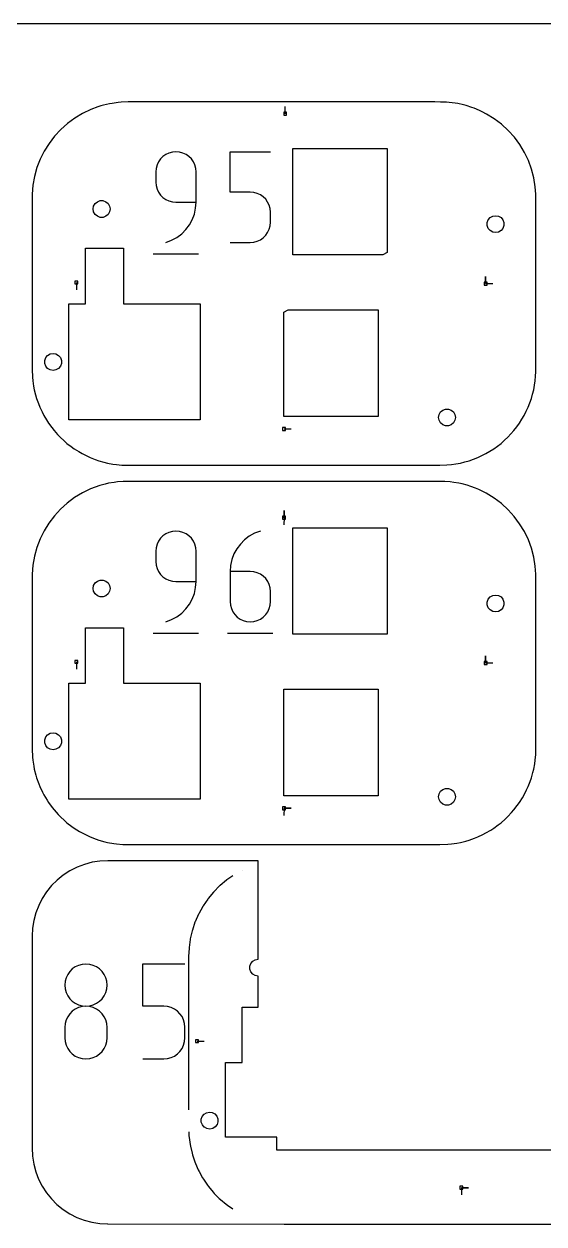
# Model space of a CAD drawing. Extents: x 0 to 570, y 0 to 470.
# Drawn here: x 178.3 to 281.2, y 232.2 to 470 of the extents above; entities that cross this region are included whole.
import ezdxf

# ---------------------------------------------------------------- set-up
doc = ezdxf.new("R2010")
doc.units = 0

msp = doc.modelspace()

# ---------------------------------------------------------------- linework, layer by layer
at = {"layer": 'annotation', "color": 1}
for p, q in [((229.961077, 452.215645), (229.961077, 453.644395)), ((204.891498, 442.69136), (204.596083, 442.069276)), ((205.285381, 443.248789), (204.891498, 442.69136)), ((205.766368, 443.730247), (205.285381, 443.248789)), ((206.323094, 444.124416), (205.766368, 443.730247)), ((206.944197, 444.419978), (206.323094, 444.124416)), ((207.61831, 444.605615), (206.944197, 444.419978)), ((208.33407, 444.670009), (207.61831, 444.605615)), ((209.051314, 444.605615), (208.33407, 444.670009)), ((208.33407, 444.670009), (208.33407, 444.670009)), ((209.726215, 444.419978), (209.051314, 444.605615)), ((210.347549, 444.124416), (209.726215, 444.419978)), ((210.90409, 443.730247), (210.347549, 444.124416)), ((211.384614, 443.248789), (210.90409, 443.730247)), ((211.777894, 442.69136), (211.384614, 443.248789)), ((212.072707, 442.069276), (211.777894, 442.69136)), ((219.057687, 436.672697), (219.057687, 444.670009)), ((219.057687, 444.670009), (227.033601, 444.670009)), ((204.4105, 441.393858), (204.346114, 440.676421)), ((204.346114, 440.676421), (204.346114, 438.679627)), ((204.596083, 442.069276), (204.4105, 441.393858)), ((212.257826, 441.393858), (212.072707, 442.069276)), ((212.322027, 440.676421), (212.257826, 441.393858)), ((212.322027, 434.687165), (212.322027, 440.676421)), ((212.322027, 440.676421), (212.322027, 440.676421)), ((204.346114, 438.679627), (204.346114, 438.679627)), ((204.346114, 438.679627), (204.4105, 437.962229)), ((204.4105, 437.962229), (204.596083, 437.286914)), ((204.596083, 437.286914), (204.891498, 436.66498)), ((204.891498, 436.66498), (205.285381, 436.107728)), ((205.285381, 436.107728), (205.766368, 435.626457)), ((205.766368, 435.626457), (206.323094, 435.232466)), ((206.323094, 435.232466), (206.944197, 434.937054)), ((223.045644, 436.672697), (219.057687, 436.672697)), ((223.761701, 436.608689), (223.045644, 436.672697)), ((224.435972, 436.424088), (223.761701, 436.608689)), ((225.057121, 436.130024), (224.435972, 436.424088)), ((225.61381, 435.737632), (225.057121, 436.130024)), ((226.094704, 435.258043), (225.61381, 435.737632)), ((226.488467, 434.70239), (226.094704, 435.258043)), ((206.944197, 434.937054), (207.61831, 434.751521)), ((207.61831, 434.751521), (208.33407, 434.687165)), ((208.33407, 434.687165), (212.322027, 434.687165)), ((211.976059, 432.312497), (212.233732, 433.476329)), ((212.233732, 433.476329), (212.322027, 434.687165)), ((226.783761, 434.081806), (226.488467, 434.70239)), ((226.969252, 433.407422), (226.783761, 434.081806)), ((227.033601, 432.690371), (226.969252, 433.407422)), ((210.995846, 430.184392), (211.559824, 431.210305)), ((211.559824, 431.210305), (211.976059, 432.312497)), ((226.969214, 429.986315), (227.033601, 430.703714)), ((227.033601, 430.703714), (227.033601, 432.690371)), ((227.033601, 432.690371), (227.033601, 432.690371)), ((208.525621, 427.710677), (209.467927, 428.419941)), ((209.467927, 428.419941), (210.294941, 429.249392)), ((210.294941, 429.249392), (210.995846, 430.184392)), ((225.613347, 427.650544), (226.094334, 428.131815)), ((226.094334, 428.131815), (226.488217, 428.689067)), ((226.488217, 428.689067), (226.783632, 429.311)), ((226.783632, 429.311), (226.969214, 429.986315)), ((206.338403, 426.711252), (207.478841, 427.136235)), ((206.338403, 426.711252), (206.338403, 426.711252)), ((207.478841, 427.136235), (208.525621, 427.710677)), ((219.057687, 426.711252), (223.045644, 426.711252)), ((223.045644, 426.711252), (223.761404, 426.775607)), ((223.045644, 426.711252), (223.045644, 426.711252)), ((223.761404, 426.775607), (224.435518, 426.961141)), ((224.435518, 426.961141), (225.05662, 427.256553)), ((225.05662, 427.256553), (225.613347, 427.650544)), ((203.84776, 424.466407), (212.827138, 424.466407)), ((188.627968, 418.780637), (188.627968, 417.351887)), ((269.62731, 418.542512), (269.62731, 419.971262)), ((269.62731, 418.542512), (269.62731, 419.971262)), ((269.62731, 419.971262), (269.62731, 418.542512)), ((269.62731, 418.542512), (271.05606, 418.542512)), ((229.722952, 389.742511), (231.151702, 389.742511)), ((229.722952, 372.167511), (229.722952, 373.59626)), ((229.722952, 372.167511), (229.722952, 373.59626)), ((229.722952, 373.59626), (229.722952, 372.167511)), ((229.722952, 372.167511), (229.722951, 370.738761)), ((206.323094, 368.949414), (205.766368, 368.555245)), ((206.944197, 369.244976), (206.323094, 368.949414)), ((207.61831, 369.430613), (206.944197, 369.244976)), ((208.33407, 369.495007), (207.61831, 369.430613)), ((209.051314, 369.430613), (208.33407, 369.495007)), ((208.33407, 369.495007), (208.33407, 369.495007)), ((209.726215, 369.244976), (209.051314, 369.430613)), ((210.347549, 368.949414), (209.726215, 369.244976)), ((210.90409, 368.555245), (210.347549, 368.949414)), ((223.90562, 369.066657), (222.857273, 368.489507)), ((225.048069, 369.495007), (223.90562, 369.066657)), ((225.048069, 369.495007), (225.048069, 369.495007)), ((204.596083, 366.894274), (204.4105, 366.218855)), ((204.891498, 367.516357), (204.596083, 366.894274)), ((205.285381, 368.073787), (204.891498, 367.516357)), ((205.766368, 368.555245), (205.285381, 368.073787)), ((211.384614, 368.073787), (210.90409, 368.555245)), ((211.777894, 367.516357), (211.384614, 368.073787)), ((212.072707, 366.894274), (211.777894, 367.516357)), ((212.257826, 366.218855), (212.072707, 366.894274)), ((221.085932, 366.946646), (220.384462, 366.009855)), ((221.91379, 367.778017), (221.085932, 366.946646)), ((222.857273, 368.489507), (221.91379, 367.778017)), ((204.4105, 366.218855), (204.346114, 365.501419)), ((204.346114, 365.501419), (204.346114, 363.504625)), ((212.322027, 365.501419), (212.257826, 366.218855)), ((212.322027, 359.512163), (212.322027, 365.501419)), ((212.322027, 365.501419), (212.322027, 365.501419)), ((219.40373, 363.877854), (219.145992, 362.711564)), ((219.82014, 364.982105), (219.40373, 363.877854)), ((220.384462, 366.009855), (219.82014, 364.982105)), ((204.346114, 363.504625), (204.346114, 363.504625)), ((204.346114, 363.504625), (204.4105, 362.787227)), ((204.4105, 362.787227), (204.596083, 362.111911)), ((204.596083, 362.111911), (204.891498, 361.489978)), ((204.891498, 361.489978), (205.285381, 360.932726)), ((219.145992, 362.711564), (219.057687, 361.497695)), ((219.057687, 361.497695), (219.057687, 355.528711)), ((223.045644, 361.497695), (219.057687, 361.497695)), ((223.762888, 361.433687), (223.045644, 361.497695)), ((205.285381, 360.932726), (205.766368, 360.451455)), ((205.766368, 360.451455), (206.323094, 360.057464)), ((206.323094, 360.057464), (206.944197, 359.762052)), ((206.944197, 359.762052), (207.61831, 359.576519)), ((207.61831, 359.576519), (208.33407, 359.512163)), ((208.33407, 359.512163), (212.322027, 359.512163)), ((212.233732, 358.301326), (212.322027, 359.512163)), ((224.437789, 361.249085), (223.762888, 361.433687)), ((225.059123, 360.955022), (224.437789, 361.249085)), ((225.615664, 360.56263), (225.059123, 360.955022)), ((226.096187, 360.083041), (225.615664, 360.56263)), ((226.489468, 359.527388), (226.096187, 360.083041)), ((226.784281, 358.906804), (226.489468, 359.527388)), ((211.559824, 356.035303), (211.976059, 357.137494)), ((211.976059, 357.137494), (212.233732, 358.301326)), ((226.9694, 358.23242), (226.784281, 358.906804)), ((227.033601, 357.515369), (226.9694, 358.23242)), ((227.033601, 355.528711), (227.033601, 357.515369)), ((227.033601, 357.515369), (227.033601, 357.515369)), ((210.294941, 354.074389), (210.995846, 355.00939)), ((210.995846, 355.00939), (211.559824, 356.035303)), ((219.057687, 355.528711), (219.057687, 355.528711)), ((219.057687, 355.528711), (219.122074, 354.811313)), ((219.122074, 354.811313), (219.307656, 354.135998)), ((226.784281, 354.135998), (226.9694, 354.811313)), ((226.9694, 354.811313), (227.033601, 355.528711)), ((206.338403, 351.53625), (207.478841, 351.961233)), ((207.478841, 351.961233), (208.525621, 352.535675)), ((208.525621, 352.535675), (209.467927, 353.244939)), ((209.467927, 353.244939), (210.294941, 354.074389)), ((219.307656, 354.135998), (219.603071, 353.514065)), ((219.603071, 353.514065), (219.996954, 352.956813)), ((219.996954, 352.956813), (220.477941, 352.475542)), ((220.477941, 352.475542), (221.034668, 352.08155)), ((221.034668, 352.08155), (221.65577, 351.786138)), ((224.437789, 351.786138), (225.059123, 352.08155)), ((225.059123, 352.08155), (225.615664, 352.475542)), ((225.615664, 352.475542), (226.096187, 352.956813)), ((226.096187, 352.956813), (226.489468, 353.514065)), ((226.489468, 353.514065), (226.784281, 354.135998)), ((206.338403, 351.53625), (206.338403, 351.53625)), ((221.65577, 351.786138), (222.329884, 351.600605)), ((222.329884, 351.600605), (223.045644, 351.53625)), ((223.045644, 351.53625), (223.762888, 351.600605)), ((223.045644, 351.53625), (223.045644, 351.53625)), ((223.762888, 351.600605), (224.437789, 351.786138)), ((203.84776, 349.291405), (212.827138, 349.291405)), ((218.558207, 349.291405), (227.537586, 349.291405)), ((188.627968, 343.605635), (188.627968, 342.176885)), ((269.62731, 343.36751), (269.62731, 344.79626)), ((269.62731, 343.36751), (269.62731, 344.79626)), ((269.62731, 344.79626), (269.62731, 343.36751)), ((269.62731, 343.36751), (271.05606, 343.36751)), ((229.722952, 314.567509), (229.722951, 313.138759)), ((229.722952, 314.567509), (231.151702, 314.567509)), ((229.722952, 314.567509), (231.151702, 314.567509)), ((231.151702, 314.567509), (229.722952, 314.567509)), ((221.605587, 302.303204), (221.605587, 302.303204)), ((218.331562, 300.307508), (217.068593, 299.255717)), ((218.421309, 300.374698), (218.331562, 300.307508)), ((219.611239, 301.192508), (218.421309, 300.374698)), ((215.749534, 297.933689), (214.700896, 296.668123)), ((215.824811, 298.016608), (215.749534, 297.933689)), ((216.985579, 299.180317), (215.824811, 298.016608)), ((217.068593, 299.255717), (216.985579, 299.180317)), ((213.647764, 295.126001), (212.849255, 293.689383)), ((213.706061, 295.221618), (213.647764, 295.126001)), ((214.633752, 296.578428), (213.706061, 295.221618)), ((214.700896, 296.668123), (214.633752, 296.578428)), ((212.800209, 293.588668), (212.137274, 292.08458)), ((212.849255, 293.689383), (212.800209, 293.588668)), ((211.547706, 290.312606), (211.171924, 288.712593)), ((211.576579, 290.420803), (211.547706, 290.312606)), ((212.098125, 291.979621), (211.576579, 290.420803)), ((212.137274, 292.08458), (212.098125, 291.979621)), ((211.153397, 288.602087), (210.926608, 286.974067)), ((211.171924, 288.712593), (211.153397, 288.602087)), ((210.918693, 286.862487), (210.842922, 285.220505)), ((210.926608, 286.974067), (210.918693, 286.862487)), ((188.401824, 283.143567), (187.818083, 282.730843)), ((189.053157, 283.453183), (188.401824, 283.143567)), ((189.760194, 283.647728), (189.053157, 283.453183)), ((190.511047, 283.715235), (189.760194, 283.647728)), ((191.261901, 283.647728), (190.511047, 283.715235)), ((190.511047, 283.715235), (190.511047, 283.715235)), ((191.968937, 283.453183), (191.261901, 283.647728)), ((192.62027, 283.143567), (191.968937, 283.453183)), ((193.204012, 282.730843), (192.62027, 283.143567)), ((201.75459, 275.352327), (201.75459, 283.738263)), ((201.75459, 283.738263), (210.118088, 283.738263)), ((210.842499, 285.192593), (210.842474, 284.468924)), ((210.842474, 284.468924), (210.842484, 254.840205)), ((210.842922, 285.220505), (210.842499, 285.192593)), ((186.591278, 280.993678), (186.396774, 280.288175)), ((186.900922, 281.643933), (186.591278, 280.993678)), ((187.31382, 282.226977), (186.900922, 281.643933)), ((187.818083, 282.730843), (187.31382, 282.226977)), ((193.708275, 282.226977), (193.204012, 282.730843)), ((194.121172, 281.643933), (193.708275, 282.226977)), ((194.430816, 280.993678), (194.121172, 281.643933)), ((194.62532, 280.288175), (194.430816, 280.993678)), ((186.396774, 280.288175), (186.329298, 279.53939)), ((186.329298, 279.53939), (186.329298, 279.53939)), ((186.329298, 279.53939), (186.396813, 278.78709)), ((186.396813, 278.78709), (186.591414, 278.07885)), ((194.43068, 278.07885), (194.625281, 278.78709)), ((194.625281, 278.78709), (194.692796, 279.53939)), ((194.692796, 279.53939), (194.62532, 280.288175)), ((194.692796, 279.53939), (194.692796, 279.53939)), ((186.591414, 278.07885), (186.901185, 277.426537)), ((186.901185, 277.426537), (187.314208, 276.842019)), ((187.314208, 276.842019), (187.818569, 276.337165)), ((187.818569, 276.337165), (188.402349, 275.923842)), ((188.402349, 275.923842), (189.053633, 275.613917)), ((191.968461, 275.613917), (192.619745, 275.923842)), ((192.619745, 275.923842), (193.203526, 276.337165)), ((193.203526, 276.337165), (193.707886, 276.842019)), ((193.707886, 276.842019), (194.120909, 277.426537)), ((194.120909, 277.426537), (194.43068, 278.07885)), ((187.31382, 273.861656), (186.900922, 273.277286)), ((187.818083, 274.366412), (187.31382, 273.861656)), ((188.401824, 274.779675), (187.818083, 274.366412)), ((189.053157, 275.089569), (188.401824, 274.779675)), ((189.760194, 275.284215), (189.053157, 275.089569)), ((189.053633, 275.613917), (189.760505, 275.41926)), ((190.511047, 275.351736), (189.760194, 275.284215)), ((189.760505, 275.41926), (190.511047, 275.351736)), ((190.511047, 275.351736), (191.26159, 275.41926)), ((191.261901, 275.284254), (190.511047, 275.351736)), ((190.511047, 275.351736), (190.511047, 275.351736)), ((190.511047, 275.351736), (190.511047, 275.351736)), ((191.26159, 275.41926), (191.968461, 275.613917)), ((191.968937, 275.089705), (191.261901, 275.284254)), ((192.62027, 274.779937), (191.968937, 275.089705)), ((193.204012, 274.3668), (192.62027, 274.779937)), ((193.708275, 273.862142), (193.204012, 274.3668)), ((194.121172, 273.277811), (193.708275, 273.862142)), ((205.936339, 275.352327), (201.75459, 275.352327)), ((206.687193, 275.285209), (205.936339, 275.352327)), ((207.39423, 275.091636), (206.687193, 275.285209)), ((208.045562, 274.783283), (207.39423, 275.091636)), ((208.629304, 274.371823), (208.045562, 274.783283)), ((209.133567, 273.868929), (208.629304, 274.371823)), ((209.546464, 273.286274), (209.133567, 273.868929)), ((186.396774, 271.917212), (186.329298, 271.165264)), ((186.329298, 271.165264), (186.329298, 269.082065)), ((186.591278, 272.625179), (186.396774, 271.917212)), ((186.900922, 273.277286), (186.591278, 272.625179)), ((194.430816, 272.625655), (194.121172, 273.277811)), ((194.62532, 271.917523), (194.430816, 272.625655)), ((194.692796, 271.165264), (194.62532, 271.917523)), ((194.692796, 269.082065), (194.692796, 271.165264)), ((194.692796, 271.165264), (194.692796, 271.165264)), ((209.856108, 272.635533), (209.546464, 273.286274)), ((210.050612, 271.928378), (209.856108, 272.635533)), ((210.118088, 271.176483), (210.050612, 271.928378)), ((210.118088, 269.093284), (210.118088, 271.176483)), ((210.118088, 271.176483), (210.118088, 271.176483)), ((186.329298, 269.082065), (186.329298, 269.082065)), ((186.329298, 269.082065), (186.396813, 268.33017)), ((194.625281, 268.33017), (194.692796, 269.082065)), ((210.050573, 268.341025), (210.118088, 269.093284)), ((186.396813, 268.33017), (186.591414, 267.623015)), ((186.591414, 267.623015), (186.901185, 266.972274)), ((186.901185, 266.972274), (187.314208, 266.389619)), ((187.314208, 266.389619), (187.818569, 265.886725)), ((193.203526, 265.886725), (193.707886, 266.389619)), ((193.707886, 266.389619), (194.120909, 266.972274)), ((194.120909, 266.972274), (194.43068, 267.623015)), ((194.43068, 267.623015), (194.625281, 268.33017)), ((208.628818, 265.891748), (209.133178, 266.396406)), ((209.133178, 266.396406), (209.546202, 266.980737)), ((209.546202, 266.980737), (209.855972, 267.632893)), ((209.855972, 267.632893), (210.050573, 268.341025)), ((212.509376, 268.430633), (213.938126, 268.430632)), ((187.818569, 265.886725), (188.402349, 265.475265)), ((188.402349, 265.475265), (189.053633, 265.166912)), ((189.053633, 265.166912), (189.760505, 264.973339)), ((189.760505, 264.973339), (190.511047, 264.906221)), ((190.511047, 264.906221), (191.26159, 264.973339)), ((190.511047, 264.906221), (190.511047, 264.906221)), ((191.26159, 264.973339), (191.968461, 265.166912)), ((191.968461, 265.166912), (192.619745, 265.475265)), ((192.619745, 265.475265), (193.203526, 265.886725)), ((201.75459, 264.906812), (205.936339, 264.906812)), ((205.936339, 264.906812), (206.686882, 264.974294)), ((205.936339, 264.906812), (205.936339, 264.906812)), ((206.686882, 264.974294), (207.393753, 265.168843)), ((207.393753, 265.168843), (208.045038, 265.478611)), ((208.045038, 265.478611), (208.628818, 265.891748)), ((210.872405, 250.480643), (210.908732, 249.694558)), ((210.908732, 249.694558), (210.934107, 249.340889)), ((210.934107, 249.340889), (211.128931, 247.94361)), ((211.128931, 247.94361), (211.187779, 247.59384)), ((211.187779, 247.59384), (211.51068, 246.220636)), ((211.51068, 246.220636), (211.602479, 245.878121)), ((211.602479, 245.878121), (212.050916, 244.540315)), ((212.050916, 244.540315), (212.174786, 244.208126)), ((212.174786, 244.208126), (212.744551, 242.917656)), ((212.744551, 242.917656), (212.899509, 242.598657)), ((212.899509, 242.598657), (213.585957, 241.366224)), ((213.585957, 241.366224), (213.770593, 241.063228)), ((213.770593, 241.063228), (214.567922, 239.899513)), ((214.567922, 239.899513), (214.780456, 239.615455)), ((214.780456, 239.615455), (215.681594, 238.530142)), ((215.681594, 238.530142), (215.920153, 238.267753)), ((215.920153, 238.267753), (216.917855, 237.270251)), ((264.842506, 239.392507), (266.271256, 239.392507)), ((264.842506, 239.392507), (266.271256, 239.392507)), ((266.271256, 239.392507), (264.842506, 239.392507)), ((264.842506, 239.392507), (264.842506, 237.963757)), ((216.917855, 237.270251), (217.180269, 237.031648)), ((217.180269, 237.031648), (218.265619, 236.130433)), ((218.265619, 236.130433), (218.549386, 235.917896)), ((218.549386, 235.917896), (219.608379, 235.192507))]:
    msp.add_line(p, q, dxfattribs=at)
at = {"layer": 'boundary', "color": 5}
for p, q in [((195.727019, 454.27592), (195.159742, 454.180528)), ((196.920738, 454.443681), (195.727019, 454.27592)), ((197.494514, 454.484718), (196.920738, 454.443681)), ((198.84251, 454.542513), (197.494514, 454.484718)), ((205.341691, 454.542513), (198.84251, 454.542513)), ((250.742744, 454.542513), (205.341691, 454.542513)), ((259.571523, 454.542513), (250.742744, 454.542513)), ((260.734877, 454.540948), (259.571523, 454.542513)), ((261.905013, 454.490045), (260.734877, 454.540948)), ((262.429445, 454.452537), (261.905013, 454.490045)), ((263.590746, 454.300217), (262.429445, 454.452537)), ((264.109238, 454.213028), (263.590746, 454.300217)), ((265.25292, 453.960441), (264.109238, 454.213028)), ((189.854886, 452.28017), (188.31381, 451.355816)), ((191.476446, 453.054768), (189.854886, 452.28017)), ((192.84088, 453.563677), (191.476446, 453.054768)), ((193.431143, 453.75366), (192.84088, 453.563677)), ((193.986784, 453.902543), (193.431143, 453.75366)), ((195.159742, 454.180528), (193.986784, 453.902543)), ((265.760778, 453.824362), (265.25292, 453.960441)), ((266.878207, 453.473411), (265.760778, 453.824362)), ((267.370826, 453.289673), (266.878207, 453.473411)), ((268.453555, 452.843015), (267.370826, 453.289673)), ((268.926479, 452.613282), (268.453555, 452.843015)), ((269.812458, 452.159988), (268.926479, 452.613282)), ((271.348638, 451.210603), (269.812458, 452.159988)), ((186.867011, 450.289986), (185.527426, 449.092221)), ((188.31381, 451.355816), (186.867011, 450.289986)), ((272.787737, 450.119652), (271.348638, 451.210603)), ((274.116753, 448.896985), (272.787737, 450.119652)), ((184.307056, 447.773258), (183.21681, 446.344899)), ((185.527426, 449.092221), (184.307056, 447.773258)), ((275.323685, 447.553658), (274.116753, 448.896985)), ((276.397628, 446.1018), (275.323685, 447.553658)), ((182.266445, 444.819947), (181.464462, 443.212041)), ((183.21681, 446.344899), (182.266445, 444.819947)), ((277.328871, 444.55454), (276.397628, 446.1018)), ((181.464462, 443.212041), (180.818024, 441.535591)), ((278.109005, 442.925839), (277.328871, 444.55454)), ((278.730973, 441.230427), (278.109005, 442.925839)), ((180.818024, 441.535591), (180.332925, 439.805597)), ((279.18916, 439.483612), (278.730973, 441.230427)), ((180.013491, 438.037558), (179.862569, 436.247294)), ((180.332925, 439.805597), (180.013491, 438.037558)), ((279.479431, 437.701186), (279.18916, 439.483612)), ((279.581199, 436.278288), (279.479431, 437.701186)), ((179.862569, 436.247294), (179.842504, 435.542513)), ((179.842504, 435.542513), (179.842504, 426.134892)), ((279.603399, 435.542513), (279.581199, 436.278288)), ((279.603399, 421.583252), (279.603399, 435.542513)), ((179.842504, 426.134892), (179.842504, 405.826695)), ((279.598019, 401.090357), (279.603399, 421.583252)), ((179.842504, 405.826695), (179.842504, 402.956219)), ((179.842504, 402.956219), (179.842504, 401.542512)), ((179.842504, 401.542512), (179.923149, 400.038153)), ((179.923149, 400.038153), (179.976883, 399.28685)), ((279.469029, 399.28685), (279.53361, 400.189801)), ((279.53361, 400.189801), (279.598019, 401.090357)), ((179.976883, 399.28685), (180.151814, 398.246564)), ((180.151814, 398.246564), (180.276719, 397.50377)), ((180.276719, 397.50377), (180.549743, 396.484824)), ((278.935513, 396.631679), (279.169187, 397.503771)), ((279.169187, 397.503771), (279.319307, 398.396495)), ((279.319307, 398.396495), (279.469029, 399.28685)), ((180.549743, 396.484824), (180.74469, 395.757267)), ((180.74469, 395.757267), (181.11334, 394.768888)), ((181.11334, 394.768888), (181.376567, 394.063157)), ((278.069348, 394.063157), (278.385702, 394.911338)), ((278.385702, 394.911338), (278.701217, 395.757267)), ((278.701217, 395.757267), (278.935513, 396.631679)), ((181.376567, 394.063157), (181.837495, 393.114297)), ((181.837495, 393.114297), (182.166611, 392.436783)), ((182.166611, 392.436783), (182.715648, 391.536031)), ((276.809394, 391.665851), (277.279301, 392.436783)), ((277.279301, 392.436783), (277.67485, 393.251051)), ((277.67485, 393.251051), (278.069348, 394.063157)), ((182.715648, 391.536031), (183.107675, 390.892867)), ((183.107675, 390.892867), (183.739847, 390.048384)), ((183.739847, 390.048384), (184.191236, 389.445399)), ((275.25467, 389.445399), (275.797173, 390.170095)), ((275.797173, 390.170095), (276.338237, 390.892867)), ((276.338237, 390.892867), (276.809394, 391.665851)), ((184.191236, 389.445399), (184.900817, 388.664832)), ((184.900817, 388.664832), (185.407477, 388.107484)), ((185.407477, 388.107484), (186.188048, 387.3979)), ((273.370357, 387.500169), (274.038423, 388.107484)), ((274.038423, 388.107484), (274.647355, 388.777331)), ((274.647355, 388.777331), (275.25467, 389.445399)), ((186.188048, 387.3979), (186.745398, 386.891237)), ((186.745398, 386.891237), (187.58988, 386.259063)), ((187.58988, 386.259063), (188.192863, 385.807673)), ((188.192863, 385.807673), (189.093614, 385.258637)), ((189.093614, 385.258637), (189.736776, 384.866609)), ((269.709124, 384.866609), (270.482109, 385.337766)), ((270.482109, 385.337766), (271.253043, 385.807673)), ((271.253043, 385.807673), (271.97774, 386.350175)), ((271.97774, 386.350175), (272.700514, 386.891237)), ((272.700514, 386.891237), (273.370357, 387.500169)), ((189.736776, 384.866609), (190.685641, 384.405681)), ((190.685641, 384.405681), (191.363158, 384.076565)), ((191.363158, 384.076565), (192.351535, 383.707918)), ((192.351535, 383.707918), (193.057265, 383.444694)), ((193.057265, 383.444694), (194.076212, 383.17167)), ((194.076212, 383.17167), (194.80377, 382.976723)), ((194.80377, 382.976723), (195.844055, 382.80179)), ((263.751785, 382.827002), (264.642139, 382.976723)), ((264.642139, 382.976723), (265.516554, 383.211019)), ((265.516554, 383.211019), (266.388647, 383.444693)), ((266.388647, 383.444693), (267.236825, 383.761049)), ((267.236825, 383.761049), (268.082751, 384.076565)), ((268.082751, 384.076565), (268.897018, 384.472112)), ((268.897018, 384.472112), (269.709124, 384.866609)), ((195.844055, 382.80179), (196.586849, 382.676884)), ((196.586849, 382.676884), (197.639052, 382.601627)), ((197.639052, 382.601627), (198.390354, 382.547891)), ((198.390354, 382.547891), (217.341504, 382.542511)), ((217.341504, 382.542511), (231.873338, 382.542511)), ((231.873338, 382.542511), (257.426129, 382.542511)), ((257.426129, 382.542511), (260.603396, 382.542511)), ((260.603396, 382.542511), (261.958506, 382.612473)), ((261.958506, 382.612473), (262.85906, 382.676884)), ((262.85906, 382.676884), (263.751785, 382.827002)), ((193.272437, 378.530551), (191.428357, 377.860108)), ((194.333584, 378.814884), (193.272437, 378.530551)), ((195.008636, 378.974867), (194.333584, 378.814884)), ((196.092005, 379.157045), (195.008636, 378.974867)), ((196.779007, 379.253593), (196.092005, 379.157045)), ((197.874786, 379.331965), (196.779007, 379.253593)), ((198.84251, 379.367511), (197.874786, 379.331965)), ((211.25446, 379.367511), (198.84251, 379.367511)), ((241.771805, 379.367511), (211.25446, 379.367511)), ((258.632755, 379.367511), (241.771805, 379.367511)), ((260.854495, 379.364523), (258.632755, 379.367511)), ((261.588153, 379.332607), (260.854495, 379.364523)), ((262.589698, 379.260975), (261.588153, 379.332607)), ((263.317817, 379.165473), (262.589698, 379.260975)), ((264.308018, 378.998962), (263.317817, 379.165473)), ((265.02509, 378.840594), (264.308018, 378.998962)), ((265.994982, 378.580713), (265.02509, 378.840594)), ((266.695594, 378.360672), (265.994982, 378.580713)), ((267.636385, 378.009774), (266.695594, 378.360672)), ((188.26247, 376.147506), (186.815388, 375.07415)), ((189.80475, 377.078953), (188.26247, 376.147506)), ((191.428357, 377.860108), (189.80475, 377.078953)), ((268.31524, 377.729726), (267.636385, 378.009774)), ((269.218417, 377.290989), (268.31524, 377.729726)), ((269.773913, 377.00678), (269.218417, 377.290989)), ((271.312979, 376.060499), (269.773913, 377.00678)), ((272.755202, 374.972304), (271.312979, 376.060499)), ((185.476509, 373.868538), (184.257892, 372.54153)), ((186.815388, 375.07415), (185.476509, 373.868538)), ((274.087535, 373.752031), (272.755202, 374.972304)), ((275.297942, 372.410722), (274.087535, 373.752031)), ((183.170484, 371.105058), (182.224067, 369.57206)), ((184.257892, 372.54153), (183.170484, 371.105058)), ((276.375474, 370.960501), (275.297942, 372.410722)), ((182.224067, 369.57206), (181.427152, 367.956313)), ((277.310381, 369.414492), (276.375474, 370.960501)), ((278.094213, 367.786657), (277.310381, 369.414492)), ((180.786895, 366.272367), (180.309066, 364.535363)), ((181.427152, 367.956313), (180.786895, 366.272367)), ((278.719873, 366.091731), (278.094213, 367.786657)), ((180.309066, 364.535363), (179.997951, 362.760941)), ((279.18171, 364.345031), (278.719873, 366.091731)), ((279.475551, 362.562362), (279.18171, 364.345031)), ((179.997951, 362.760941), (179.856339, 360.965056)), ((279.587473, 360.997492), (279.475551, 362.562362)), ((179.856339, 360.965056), (179.842504, 360.367511)), ((179.842504, 360.367511), (179.842504, 349.995005)), ((279.603399, 360.367511), (279.587473, 360.997492)), ((279.603399, 345.015436), (279.603399, 360.367511)), ((179.842504, 349.995005), (179.842504, 331.091096)), ((279.598019, 325.915355), (279.603399, 345.015436)), ((179.842504, 331.091096), (179.842504, 327.926212)), ((179.842504, 327.926212), (179.842504, 326.36751)), ((179.842504, 326.36751), (179.935848, 324.685594)), ((279.547051, 325.202729), (279.598019, 325.915355)), ((179.935848, 324.685594), (179.976883, 324.111847)), ((179.976883, 324.111847), (180.181333, 322.896016)), ((279.350552, 323.407294), (279.469029, 324.111848)), ((279.469029, 324.111848), (279.547051, 325.202729)), ((180.181333, 322.896016), (180.276719, 322.328768)), ((180.276719, 322.328768), (180.595815, 321.137877)), ((180.595815, 321.137877), (180.74469, 320.582265)), ((278.701217, 320.582265), (278.984276, 321.638667)), ((278.984276, 321.638667), (279.169187, 322.328768)), ((279.169187, 322.328768), (279.350552, 323.407294)), ((180.74469, 320.582265), (181.175549, 319.427099)), ((181.175549, 319.427099), (181.376567, 318.888155)), ((181.376567, 318.888155), (181.915276, 317.779176)), ((277.757174, 318.245521), (278.069348, 318.888155)), ((278.069348, 318.888155), (278.451544, 319.912866)), ((278.451544, 319.912866), (278.701217, 320.582265)), ((181.915276, 317.779176), (182.166611, 317.261781)), ((182.166611, 317.261781), (182.808296, 316.209028)), ((276.338237, 315.717865), (276.907456, 316.651729)), ((276.907456, 316.651729), (277.279301, 317.261781)), ((277.279301, 317.261781), (277.757174, 318.245521)), ((182.808296, 316.209028), (183.107675, 315.717865)), ((183.107675, 315.717865), (183.846525, 314.730877)), ((183.846525, 314.730877), (184.191236, 314.270397)), ((184.191236, 314.270397), (185.020557, 313.35811)), ((274.774091, 313.741743), (275.25467, 314.270397)), ((275.25467, 314.270397), (275.910084, 315.145923)), ((275.910084, 315.145923), (276.338237, 315.717865)), ((185.020557, 313.35811), (185.407477, 312.932482)), ((185.407477, 312.932482), (186.319768, 312.103157)), ((186.319768, 312.103157), (186.745398, 311.716235)), ((186.745398, 311.716235), (187.732384, 310.977383)), ((272.12857, 311.288083), (272.700514, 311.716235)), ((272.700514, 311.716235), (273.509771, 312.451903)), ((273.509771, 312.451903), (274.038423, 312.932482)), ((274.038423, 312.932482), (274.774091, 313.741743)), ((187.732384, 310.977383), (188.192863, 310.632671)), ((188.192863, 310.632671), (189.245614, 309.990986)), ((189.245614, 309.990986), (189.736776, 309.691607)), ((189.736776, 309.691607), (190.84576, 309.152898)), ((190.84576, 309.152898), (191.363158, 308.901563)), ((268.082751, 308.901563), (269.06649, 309.379434)), ((269.06649, 309.379434), (269.709124, 309.691607)), ((269.709124, 309.691607), (270.642989, 310.260825)), ((270.642989, 310.260825), (271.253043, 310.632671)), ((271.253043, 310.632671), (272.12857, 311.288083)), ((191.363158, 308.901563), (192.518322, 308.470707)), ((192.518322, 308.470707), (193.057265, 308.269691)), ((193.057265, 308.269691), (194.248157, 307.950595)), ((194.248157, 307.950595), (194.80377, 307.801721)), ((194.80377, 307.801721), (196.019601, 307.597269)), ((196.019601, 307.597269), (196.586849, 307.501881)), ((196.586849, 307.501881), (197.816609, 307.413925)), ((197.816609, 307.413925), (198.390354, 307.372889)), ((198.390354, 307.372889), (219.238836, 307.367509)), ((219.238836, 307.367509), (229.006737, 307.367509)), ((229.006737, 307.367509), (257.10911, 307.367509)), ((257.10911, 307.367509), (260.603396, 307.367509)), ((260.603396, 307.367509), (262.146436, 307.450912)), ((262.146436, 307.450912), (262.85906, 307.501881)), ((262.85906, 307.501881), (263.937586, 307.683244)), ((263.937586, 307.683244), (264.642139, 307.801721)), ((264.642139, 307.801721), (265.698545, 308.084781)), ((265.698545, 308.084781), (266.388647, 308.269691)), ((266.388647, 308.269691), (267.413355, 308.65189)), ((267.413355, 308.65189), (268.082751, 308.901563)), ((187.343864, 302.183667), (186.026487, 301.328312)), ((188.743458, 302.896574), (187.343864, 302.183667)), ((190.209938, 303.459214), (188.743458, 302.896574)), ((191.727202, 303.865421), (190.209938, 303.459214)), ((193.278627, 304.110739), (191.727202, 303.865421)), ((194.842509, 304.192509), (193.278627, 304.110739)), ((197.309721, 304.192509), (194.842509, 304.192509)), ((224.605587, 304.192509), (197.309721, 304.192509)), ((224.605587, 303.517543), (224.605587, 304.192509)), ((224.605587, 301.898892), (224.605587, 303.517543)), ((184.805549, 300.339679), (183.721456, 299.255592)), ((186.026487, 301.328312), (184.805549, 300.339679)), ((224.605587, 284.66601), (224.605587, 301.898892)), ((182.7305, 298.037999), (181.871695, 296.722731)), ((183.721456, 299.255592), (182.7305, 298.037999)), ((181.155316, 295.325119), (180.589012, 293.860248)), ((181.871695, 296.722731), (181.155316, 295.325119)), ((180.589012, 293.860248), (180.178995, 292.344184)), ((179.929755, 290.79355), (179.844035, 289.225348)), ((180.178995, 292.344184), (179.929755, 290.79355)), ((179.844035, 289.225348), (179.842504, 247.316037)), ((222.955403, 283.279806), (223.154664, 283.827261)), ((222.955403, 282.697215), (222.955403, 283.279806)), ((223.154664, 283.827261), (223.529145, 284.27355)), ((223.529145, 284.27355), (224.033681, 284.564846)), ((224.033681, 284.564846), (224.605587, 284.66601)), ((223.154664, 282.14976), (222.955403, 282.697215)), ((223.529145, 281.703471), (223.154664, 282.14976)), ((224.033681, 281.412175), (223.529145, 281.703471)), ((224.605587, 281.311011), (224.033681, 281.412175)), ((224.605588, 279.242473), (224.605587, 281.311011)), ((224.605587, 278.052937), (224.605588, 279.242473)), ((224.605587, 275.193281), (224.605587, 278.052937)), ((221.4382, 274.25378), (221.4382, 275.193281)), ((221.4382, 275.193281), (222.054069, 275.193281)), ((221.4382, 264.192508), (221.4382, 274.25378)), ((222.054069, 275.193281), (224.605587, 275.193281)), ((218.131104, 261.037765), (218.131104, 264.192508)), ((218.131104, 264.192508), (221.4382, 264.192508)), ((218.131104, 257.864505), (218.131104, 261.037765)), ((218.131104, 249.367962), (218.131104, 257.864505)), ((223.293168, 249.367962), (218.131104, 249.367962)), ((228.298325, 249.367962), (223.293168, 249.367962)), ((228.298325, 248.062218), (228.298325, 249.367962)), ((228.298325, 246.796163), (228.298325, 248.062218)), ((179.842504, 247.316037), (179.924273, 245.628633)), ((179.924273, 245.628633), (180.169594, 244.077206)), ((236.092543, 246.796163), (228.298325, 246.796163)), ((271.632687, 246.796163), (236.092543, 246.796163)), ((283.38033, 246.796163), (271.632687, 246.796163)), ((180.169594, 244.077206), (180.575798, 242.559935)), ((180.575798, 242.559935), (181.138438, 241.093461)), ((181.138438, 241.093461), (181.851346, 239.693864)), ((181.851346, 239.693864), (182.7067, 238.37649)), ((182.7067, 238.37649), (183.695333, 237.155549)), ((183.695333, 237.155549), (184.779426, 236.071455)), ((184.779426, 236.071455), (185.997017, 235.0805)), ((185.997017, 235.0805), (187.312284, 234.221695)), ((187.312284, 234.221695), (188.709894, 233.505318)), ((188.709894, 233.505318), (190.174771, 232.939012)), ((190.174771, 232.939012), (191.690829, 232.528995)), ((191.690829, 232.528995), (193.241461, 232.279757)), ((193.241461, 232.279757), (194.809668, 232.194038)), ((194.809668, 232.194038), (194.831562, 232.193017)), ((194.831562, 232.193017), (229.739567, 232.192507)), ((229.739567, 232.192507), (286.536596, 232.192507))]:
    msp.add_line(p, q, dxfattribs=at)
at = {"layer": 'frame', "color": 5}
msp.add_line((570, 470), (0, 470), dxfattribs=at)
at = {"layer": 'hole', "color": 5}
for p, q in [((230.246827, 452.501395), (229.675327, 452.501395)), ((229.675327, 452.501395), (229.675327, 451.929895)), ((229.675327, 451.929895), (230.246827, 451.929895)), ((230.246827, 451.929895), (230.246827, 452.501395)), ((231.450559, 444.828629), (231.450559, 445.354178)), ((231.450559, 445.354178), (232.317525, 445.354178)), ((231.450559, 424.698111), (231.450559, 444.828629)), ((232.317525, 445.354178), (250.135553, 445.354178)), ((250.135553, 445.354178), (250.135553, 444.828629)), ((250.135553, 444.828629), (250.135553, 424.698111)), ((191.92992, 433.338515), (192.031086, 433.912254)), ((192.031086, 432.764775), (191.92992, 433.338515)), ((192.031086, 433.912254), (192.322383, 434.416791)), ((192.322383, 434.416791), (192.768671, 434.791272)), ((192.768671, 434.791272), (193.316127, 434.99053)), ((193.316127, 434.99053), (193.882827, 434.991913)), ((193.882827, 434.991913), (194.446173, 434.791272)), ((194.446173, 434.791272), (194.89246, 434.416791)), ((194.89246, 434.416791), (195.183758, 433.912254)), ((195.183758, 433.912254), (195.284921, 433.338515)), ((195.284921, 433.338515), (195.183758, 432.764775)), ((192.322384, 432.260237), (192.031086, 432.764775)), ((192.768671, 431.885756), (192.322384, 432.260237)), ((193.316127, 431.6865), (192.768671, 431.885756)), ((193.898717, 431.6865), (193.316127, 431.6865)), ((194.446173, 431.885756), (193.898717, 431.6865)), ((194.89246, 432.260237), (194.446173, 431.885756)), ((195.183758, 432.764775), (194.89246, 432.260237)), ((269.955408, 430.62981), (270.15467, 431.177265)), ((269.955408, 430.04722), (269.955408, 430.62981)), ((270.15467, 431.177265), (270.52915, 431.623554)), ((270.52915, 431.623554), (271.033689, 431.91485)), ((271.033689, 431.91485), (271.607427, 432.016016)), ((271.607427, 432.016016), (272.181166, 431.91485)), ((272.181166, 431.91485), (272.685695, 431.623554)), ((272.685695, 431.623554), (273.060188, 431.177265)), ((273.060188, 431.177265), (273.25944, 430.62981)), ((273.25944, 430.62981), (273.25944, 430.04722)), ((270.154669, 429.499765), (269.955408, 430.04722)), ((270.52915, 429.053475), (270.154669, 429.499765)), ((271.033689, 428.762179), (270.52915, 429.053475)), ((271.607427, 428.661014), (271.033689, 428.762179)), ((272.181166, 428.762179), (271.607427, 428.661014)), ((272.685695, 429.053475), (272.181166, 428.762179)), ((273.060188, 429.499765), (272.685695, 429.053475)), ((273.25944, 430.04722), (273.060188, 429.499765)), ((190.438202, 420.230808), (190.438202, 425.543285)), ((190.438202, 425.543285), (193.502227, 425.543285)), ((193.502227, 425.543285), (197.301633, 425.543285)), ((197.301633, 425.543285), (197.938202, 425.543285)), ((197.938202, 425.543285), (197.938202, 414.542512)), ((231.450559, 424.244176), (231.450559, 424.698111)), ((249.268587, 424.244175), (231.450559, 424.244176)), ((250.135553, 424.698111), (249.268587, 424.244175)), ((188.913718, 419.066387), (188.342218, 419.066387)), ((188.342218, 419.066387), (188.342218, 418.494887)), ((188.913718, 418.494887), (188.913718, 419.066387)), ((190.438202, 414.542512), (190.438202, 420.230808)), ((269.91306, 418.828262), (269.34156, 418.828262)), ((269.34156, 418.828262), (269.34156, 418.256762)), ((269.91306, 418.256762), (269.91306, 418.828262)), ((188.342218, 418.494887), (188.913718, 418.494887)), ((269.34156, 418.256762), (269.91306, 418.256762)), ((187.131106, 412.75893), (187.131106, 414.542512)), ((187.131106, 414.542512), (188.728164, 414.542512)), ((188.728164, 414.542512), (190.438202, 414.542512)), ((197.938202, 414.542512), (213.131106, 414.542512)), ((213.131106, 414.542512), (213.131106, 397.31156)), ((187.131106, 402.972395), (187.131106, 412.75893)), ((229.701461, 412.882157), (230.568427, 413.336093)), ((229.701461, 397.443429), (229.701461, 412.882157)), ((230.568427, 413.336093), (248.386464, 413.336079)), ((248.386464, 413.336079), (248.386464, 397.443429)), ((182.542248, 403.881261), (182.916729, 404.327553)), ((182.916729, 404.327553), (183.42127, 404.618846)), ((183.42127, 404.618846), (183.995009, 404.720012)), ((183.995009, 404.720012), (184.568751, 404.618846)), ((184.568751, 404.618846), (185.073283, 404.327553)), ((185.073283, 404.327553), (185.447764, 403.881261)), ((182.342993, 403.333806), (182.542248, 403.881261)), ((182.342993, 402.751217), (182.342993, 403.333806)), ((182.542248, 402.203762), (182.342993, 402.751217)), ((182.916729, 401.757472), (182.542248, 402.203762)), ((185.447764, 402.203762), (185.073283, 401.757472)), ((185.447764, 403.881261), (185.647022, 403.333806)), ((185.647022, 402.751217), (185.447764, 402.203762)), ((185.647022, 403.333806), (185.647022, 402.751217)), ((187.131107, 397.92321), (187.131106, 402.972395)), ((183.42127, 401.466179), (182.916729, 401.757472)), ((183.995009, 401.365011), (183.42127, 401.466179)), ((184.568751, 401.466178), (183.995009, 401.365011)), ((185.073283, 401.757472), (184.568751, 401.466178)), ((187.131106, 391.542509), (187.131107, 397.92321)), ((213.131106, 397.31156), (213.131106, 391.542509)), ((229.701461, 396.917881), (229.701461, 397.443429)), ((248.386464, 397.443429), (248.386464, 396.917881)), ((229.701461, 392.226092), (229.701461, 396.917881)), ((248.386464, 396.917881), (248.386464, 392.226092)), ((260.317509, 392.042512), (260.418675, 392.616251)), ((260.418675, 392.616251), (260.709973, 393.120789)), ((260.709973, 393.120789), (261.15626, 393.49527)), ((261.15626, 393.49527), (261.703717, 393.694528)), ((261.703717, 393.694528), (262.286309, 393.694528)), ((262.286309, 393.694528), (262.833762, 393.49527)), ((262.833762, 393.49527), (263.28005, 393.120789)), ((263.28005, 393.120789), (263.571347, 392.616251)), ((263.571347, 392.616251), (263.672513, 392.042512)), ((207.423331, 391.542509), (187.131106, 391.542509)), ((213.131106, 391.542509), (207.423331, 391.542509)), ((230.008702, 390.028261), (229.437202, 390.028261)), ((229.437202, 390.028261), (229.437202, 389.456761)), ((245.092048, 392.226092), (229.701461, 392.226092)), ((230.008702, 389.456761), (230.008702, 390.028261)), ((248.386464, 392.226092), (245.092048, 392.226092)), ((260.418675, 391.468771), (260.317509, 392.042512)), ((260.709973, 390.964235), (260.418675, 391.468771)), ((261.15626, 390.589754), (260.709973, 390.964235)), ((261.703717, 390.390497), (261.15626, 390.589754)), ((262.286309, 390.390496), (261.703717, 390.390497)), ((262.833762, 390.589755), (262.286309, 390.390496)), ((263.28005, 390.964235), (262.833762, 390.589755)), ((263.571347, 391.468771), (263.28005, 390.964235)), ((263.672513, 392.042512), (263.571347, 391.468771)), ((229.437202, 389.456761), (230.008702, 389.456761)), ((230.008702, 372.453261), (229.437202, 372.453261)), ((229.437202, 372.453261), (229.437202, 371.881761)), ((229.437202, 371.881761), (230.008702, 371.881761)), ((230.008702, 371.881761), (230.008702, 372.453261)), ((231.450559, 366.112711), (231.450559, 370.179176)), ((231.450559, 370.179176), (238.158763, 370.179175)), ((238.158763, 370.179175), (250.135553, 370.179175)), ((250.135553, 370.179175), (250.135553, 366.112711)), ((231.450559, 352.581528), (231.450559, 366.112711)), ((250.135553, 366.112711), (250.135553, 352.581528)), ((192.031086, 358.737252), (192.322383, 359.241789)), ((192.322383, 359.241789), (192.768671, 359.61627)), ((192.768671, 359.61627), (193.316127, 359.815528)), ((193.316127, 359.815528), (193.898717, 359.815528)), ((193.898717, 359.815528), (194.446173, 359.616269)), ((194.446173, 359.616269), (194.89246, 359.241789)), ((194.89246, 359.241789), (195.183758, 358.737252)), ((191.92992, 358.163513), (192.031086, 358.737252)), ((192.031086, 357.589773), (191.92992, 358.163513)), ((192.322384, 357.085235), (192.031086, 357.589773)), ((192.768671, 356.710754), (192.322384, 357.085235)), ((194.89246, 357.085235), (194.446173, 356.710754)), ((195.183758, 357.589773), (194.89246, 357.085235)), ((195.183758, 358.737252), (195.284921, 358.163513)), ((195.284921, 358.163513), (195.183758, 357.589773)), ((270.52915, 356.448552), (271.033689, 356.739848)), ((271.033689, 356.739848), (271.607427, 356.841013)), ((271.607427, 356.841013), (272.181166, 356.739848)), ((272.181166, 356.739848), (272.685695, 356.448552)), ((193.316127, 356.511498), (192.768671, 356.710754)), ((193.898717, 356.511498), (193.316127, 356.511498)), ((194.446173, 356.710754), (193.898717, 356.511498)), ((269.955408, 355.454808), (270.15467, 356.002262)), ((269.955408, 354.872218), (269.955408, 355.454808)), ((270.154669, 354.324763), (269.955408, 354.872218)), ((270.15467, 356.002262), (270.52915, 356.448552)), ((272.685695, 356.448552), (273.060188, 356.002263)), ((273.060188, 356.002263), (273.25944, 355.454808)), ((273.25944, 354.872218), (273.060188, 354.324763)), ((273.25944, 355.454808), (273.25944, 354.872218)), ((231.450559, 349.069173), (231.450559, 352.581528)), ((250.135553, 352.581528), (250.135553, 349.069278)), ((270.52915, 353.878472), (270.154669, 354.324763)), ((271.033689, 353.587177), (270.52915, 353.878472)), ((271.607427, 353.486012), (271.033689, 353.587177)), ((272.181166, 353.587177), (271.607427, 353.486012)), ((272.685695, 353.878473), (272.181166, 353.587177)), ((273.060188, 354.324763), (272.685695, 353.878473)), ((190.438202, 344.618508), (190.438202, 350.368283)), ((190.438202, 350.368283), (193.408191, 350.368283)), ((193.408191, 350.368283), (197.323903, 350.368283)), ((197.323903, 350.368283), (197.938202, 350.368283)), ((197.938202, 350.368283), (197.938202, 349.408016)), ((197.938202, 349.408016), (197.938202, 339.36751)), ((243.42735, 349.069173), (231.450559, 349.069173)), ((250.135553, 349.069278), (243.42735, 349.069173)), ((188.913718, 343.891385), (188.342218, 343.891385)), ((188.342218, 343.891385), (188.342218, 343.319885)), ((188.342218, 343.319885), (188.913718, 343.319885)), ((188.913718, 343.319885), (188.913718, 343.891385)), ((190.438202, 339.36751), (190.438202, 344.618508)), ((269.91306, 343.65326), (269.34156, 343.65326)), ((269.34156, 343.65326), (269.34156, 343.08176)), ((269.34156, 343.08176), (269.91306, 343.08176)), ((269.91306, 343.08176), (269.91306, 343.65326)), ((187.131106, 337.721043), (187.131106, 339.36751)), ((187.131106, 339.36751), (188.859626, 339.36751)), ((187.131106, 328.686866), (187.131106, 337.721043)), ((188.859626, 339.36751), (190.438202, 339.36751)), ((197.938202, 339.36751), (199.264404, 339.36751)), ((199.264404, 339.36751), (213.131106, 339.36751)), ((213.131106, 339.36751), (213.131106, 323.250896)), ((229.701461, 334.648736), (229.701461, 338.161091)), ((229.701461, 338.161091), (236.409667, 338.161091)), ((236.409667, 338.161091), (248.386464, 338.160985)), ((248.386464, 338.160985), (248.386464, 334.648736)), ((229.701461, 324.271246), (229.701461, 334.648736)), ((248.386464, 334.648736), (248.386464, 324.271246)), ((182.342993, 328.158804), (182.542248, 328.706259)), ((182.542248, 328.706259), (182.916729, 329.152551)), ((182.916729, 329.152551), (183.42127, 329.443844)), ((183.42127, 329.443844), (183.995009, 329.54501)), ((183.995009, 329.54501), (184.568751, 329.443844)), ((184.568751, 329.443844), (185.073283, 329.152551)), ((185.073283, 329.152551), (185.447764, 328.706259)), ((185.447764, 328.706259), (185.647022, 328.158804)), ((187.131106, 322.25768), (187.131106, 328.686866)), ((182.342993, 327.576215), (182.342993, 328.158804)), ((182.542248, 327.02876), (182.342993, 327.576215)), ((182.916729, 326.58247), (182.542248, 327.02876)), ((183.42127, 326.291176), (182.916729, 326.58247)), ((183.995009, 326.190009), (183.42127, 326.291176)), ((184.568751, 326.291176), (183.995009, 326.190009)), ((185.073283, 326.58247), (184.568751, 326.291176)), ((185.447764, 327.02876), (185.073283, 326.58247)), ((185.647022, 327.576215), (185.447764, 327.02876)), ((185.647022, 328.158804), (185.647022, 327.576215)), ((229.701461, 320.204782), (229.701461, 324.271246)), ((248.386464, 324.271246), (248.386464, 320.204782)), ((187.131106, 316.367507), (187.131106, 322.25768)), ((213.131106, 323.250896), (213.131106, 321.71041)), ((213.131106, 321.71041), (213.131106, 316.367507)), ((229.701461, 317.05109), (229.701461, 320.204782)), ((248.386464, 320.204782), (248.386464, 317.05109)), ((205.863331, 316.367507), (187.131106, 316.367507)), ((213.131106, 316.367507), (205.863331, 316.367507)), ((240.046592, 317.05109), (229.701461, 317.05109)), ((248.386464, 317.05109), (240.046592, 317.05109)), ((260.317509, 316.86751), (260.418675, 317.441249)), ((260.418675, 316.293768), (260.317509, 316.86751)), ((260.418675, 317.441249), (260.709973, 317.945787)), ((260.709973, 315.789233), (260.418675, 316.293768)), ((260.709973, 317.945787), (261.15626, 318.320268)), ((261.15626, 318.320268), (261.703717, 318.519526)), ((261.703717, 318.519526), (262.286309, 318.519526)), ((262.286309, 318.519526), (262.833762, 318.320268)), ((262.833762, 318.320268), (263.28005, 317.945787)), ((263.28005, 317.945787), (263.571347, 317.441249)), ((263.571347, 316.293769), (263.28005, 315.789233)), ((263.571347, 317.441249), (263.672513, 316.86751)), ((263.672513, 316.86751), (263.571347, 316.293769)), ((230.008702, 314.853259), (229.437202, 314.853259)), ((229.437202, 314.853259), (229.437202, 314.281759)), ((229.437202, 314.281759), (230.008702, 314.281759)), ((230.008702, 314.281759), (230.008702, 314.853259)), ((261.15626, 315.414752), (260.709973, 315.789233)), ((261.703717, 315.215494), (261.15626, 315.414752)), ((262.286309, 315.215494), (261.703717, 315.215494)), ((262.833762, 315.414752), (262.286309, 315.215494)), ((263.28005, 315.789233), (262.833762, 315.414752)), ((212.795126, 268.716383), (212.223626, 268.716383)), ((212.223626, 268.716383), (212.223626, 268.144883)), ((212.223626, 268.144883), (212.795126, 268.144883)), ((212.795126, 268.144883), (212.795126, 268.716383)), ((213.339165, 252.940067), (213.523692, 253.491468)), ((213.354353, 252.358807), (213.339165, 252.940067)), ((213.567427, 251.817796), (213.354353, 252.358807)), ((213.523692, 253.491468), (213.885684, 253.946506)), ((213.885684, 253.946506), (214.381479, 254.250288)), ((214.381479, 254.250288), (214.951272, 254.366181)), ((214.951272, 254.366181), (215.526342, 254.280205)), ((215.526342, 254.280205), (216.037319, 254.00273)), ((216.037319, 254.00273), (216.422581, 253.567219)), ((216.422581, 253.567219), (216.635657, 253.026208)), ((216.650846, 252.444947), (216.466315, 251.893546)), ((216.635657, 253.026208), (216.650846, 252.444947)), ((213.916726, 251.407467), (213.567427, 251.817796)), ((213.952689, 251.382286), (213.916726, 251.407467)), ((214.463673, 251.104812), (213.952689, 251.382286)), ((215.038741, 251.018834), (214.463673, 251.104812)), ((215.608536, 251.134728), (215.038741, 251.018834)), ((216.104324, 251.43851), (215.608536, 251.134728)), ((216.466315, 251.893546), (216.104324, 251.43851)), ((265.128256, 239.678257), (264.556756, 239.678257)), ((264.556756, 239.678257), (264.556756, 239.106757)), ((264.556756, 239.106757), (265.128256, 239.106757)), ((265.128256, 239.106757), (265.128256, 239.678257))]:
    msp.add_line(p, q, dxfattribs=at)

doc.saveas('drawing.dxf')
